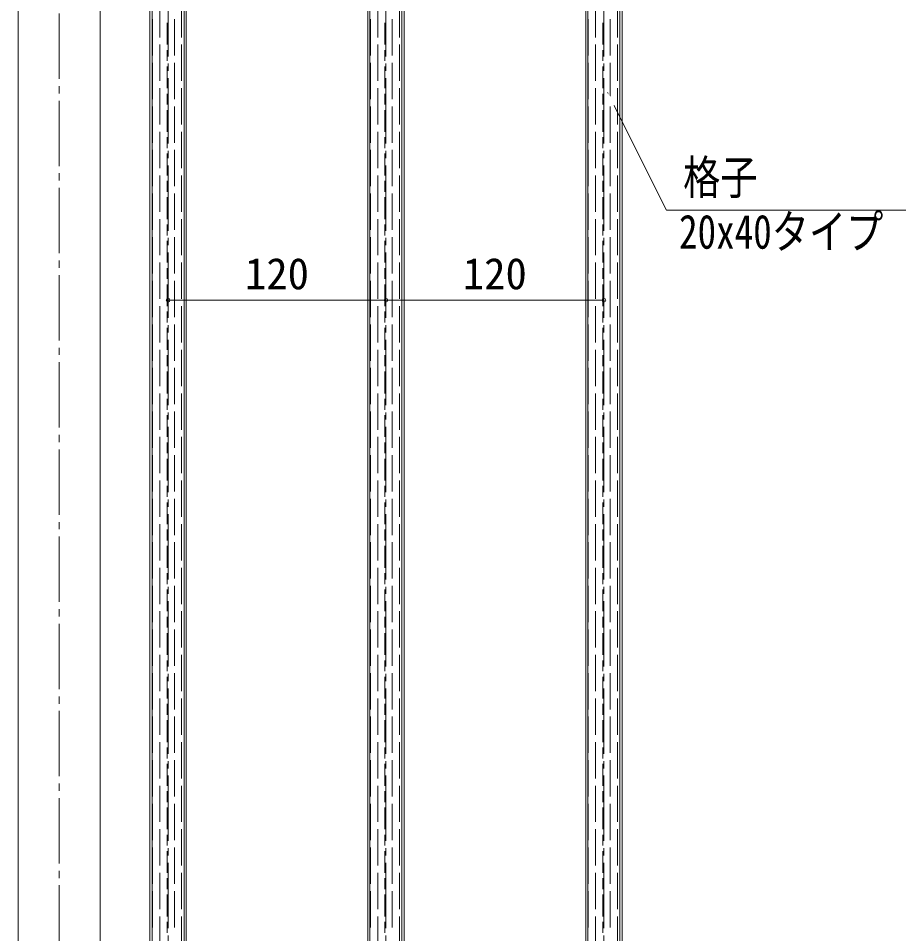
# Model space of a CAD drawing. Units: millimetres at full size. Extents: x -1601 to 1601, y -1131 to 1131.
# Drawn here: x -1118 to -633, y -127 to 377 of the extents above; entities that cross this region are included whole.
import ezdxf
from ezdxf.enums import TextEntityAlignment as Align

# ---------------------------------------------------------------- set-up
doc = ezdxf.new("R2010")
doc.units = ezdxf.units.MM
doc.header["$LTSCALE"] = 4
doc.header["$PDMODE"] = 32
doc.header["$PDSIZE"] = 2
doc.linetypes.add('CHAIN2', pattern=[12, 9, -1, 1, -1])
for name, color, linetype, lineweight in [('0-0_0', 7, 'Continuous', 18), ('0-2_1手摺寸法', 3, 'Continuous', 18), ('0-7_3中心線', 2, 'CHAIN2', 18), ('0-8_41ｱﾙﾐ', 6, 'Continuous', 18)]:
    doc.layers.add(name, color=color, linetype=linetype, lineweight=lineweight)
doc.styles.add('ＭＳ ゴシック', font='')
doc.styles.get('ＭＳ ゴシック').set_extended_font_data('MS Gothic')

msp = doc.modelspace()

# ---------------------------------------------------------------- linework, layer by layer
at = {"layer": '0-0_0'}
for p, q in [((-1117.678, -358.773), (-1117.678, 446.227)), ((-1072.678, 446.227), (-1072.678, -358.773))]:
    msp.add_line(p, q, dxfattribs=at)
msp.add_lwpolyline([(-793.184, 335.709), (-760.679, 270.866), (-620.305, 270.866)], dxfattribs=at)
at = {"layer": '0-2_1手摺寸法'}
for p, q in [((-1039.74, 366.058), (-1039.74, 386.058)), ((-1027.74, 366.058), (-1027.74, 386.058)), ((-919.74, 366.058), (-919.74, 386.058)), ((-907.74, 366.058), (-907.74, 386.058)), ((-799.74, 366.058), (-799.74, 386.058)), ((-787.74, 366.058), (-787.74, 386.058)), ((-1043.74, 356.058), (-1043.74, 376.058)), ((-1035.74, 362.058), (-1035.74, 374.058)), ((-1031.74, 356.058), (-1031.74, 376.058)), ((-923.74, 356.058), (-923.74, 376.058)), ((-915.74, 362.058), (-915.74, 374.058)), ((-911.74, 356.058), (-911.74, 376.058)), ((-803.74, 356.058), (-803.74, 376.058)), ((-795.74, 362.058), (-795.74, 374.058)), ((-791.74, 356.058), (-791.74, 376.058)), ((-1039.74, 342.058), (-1039.74, 362.058)), ((-1035.74, 353.058), (-1035.74, 359.058)), ((-1027.74, 342.058), (-1027.74, 362.058)), ((-919.74, 342.058), (-919.74, 362.058)), ((-915.74, 353.058), (-915.74, 359.058)), ((-907.74, 342.058), (-907.74, 362.058)), ((-799.74, 342.058), (-799.74, 362.058)), ((-795.74, 353.058), (-795.74, 359.058)), ((-787.74, 342.058), (-787.74, 362.058)), ((-1043.74, 332.058), (-1043.74, 352.058)), ((-1035.74, 338.058), (-1035.74, 350.058)), ((-1031.74, 332.058), (-1031.74, 352.058)), ((-923.74, 332.058), (-923.74, 352.058)), ((-915.74, 338.058), (-915.74, 350.058)), ((-911.74, 332.058), (-911.74, 352.058)), ((-803.74, 332.058), (-803.74, 352.058)), ((-795.74, 338.058), (-795.74, 350.058)), ((-791.74, 332.058), (-791.74, 352.058)), ((-1039.74, 318.058), (-1039.74, 338.058)), ((-1027.74, 318.058), (-1027.74, 338.058)), ((-919.74, 318.058), (-919.74, 338.058)), ((-907.74, 318.058), (-907.74, 338.058)), ((-799.74, 318.058), (-799.74, 338.058)), ((-787.74, 318.058), (-787.74, 338.058)), ((-1035.74, 329.058), (-1035.74, 335.058)), ((-915.74, 329.058), (-915.74, 335.058)), ((-795.74, 329.058), (-795.74, 335.058)), ((-1043.74, 308.058), (-1043.74, 328.058)), ((-1031.74, 308.058), (-1031.74, 328.058)), ((-923.74, 308.058), (-923.74, 328.058)), ((-911.74, 308.058), (-911.74, 328.058)), ((-803.74, 308.058), (-803.74, 328.058)), ((-791.74, 308.058), (-791.74, 328.058)), ((-1035.74, 314.058), (-1035.74, 326.058)), ((-915.74, 314.058), (-915.74, 326.058)), ((-795.74, 314.058), (-795.74, 326.058)), ((-1039.74, 294.058), (-1039.74, 314.058)), ((-1027.74, 294.058), (-1027.74, 314.058)), ((-919.74, 294.058), (-919.74, 314.058)), ((-907.74, 294.058), (-907.74, 314.058)), ((-799.74, 294.058), (-799.74, 314.058)), ((-787.74, 294.058), (-787.74, 314.058)), ((-1035.74, 305.058), (-1035.74, 311.058)), ((-915.74, 305.058), (-915.74, 311.058)), ((-795.74, 305.058), (-795.74, 311.058)), ((-1043.74, 284.058), (-1043.74, 304.058)), ((-1031.74, 284.058), (-1031.74, 304.058)), ((-923.74, 284.058), (-923.74, 304.058)), ((-911.74, 284.058), (-911.74, 304.058)), ((-803.74, 284.058), (-803.74, 304.058)), ((-791.74, 284.058), (-791.74, 304.058)), ((-1035.74, 290.058), (-1035.74, 302.058)), ((-915.74, 290.058), (-915.74, 302.058)), ((-795.74, 290.058), (-795.74, 302.058)), ((-1039.74, 270.058), (-1039.74, 290.058)), ((-1027.74, 270.058), (-1027.74, 290.058)), ((-919.74, 270.058), (-919.74, 290.058)), ((-907.74, 270.058), (-907.74, 290.058)), ((-799.74, 270.058), (-799.74, 290.058)), ((-787.74, 270.058), (-787.74, 290.058)), ((-1035.74, 281.058), (-1035.74, 287.058)), ((-915.74, 281.058), (-915.74, 287.058)), ((-795.74, 281.058), (-795.74, 287.058)), ((-1043.74, 260.058), (-1043.74, 280.058)), ((-1035.74, 266.058), (-1035.74, 278.058)), ((-1031.74, 260.058), (-1031.74, 280.058)), ((-923.74, 260.058), (-923.74, 280.058)), ((-915.74, 266.058), (-915.74, 278.058)), ((-911.74, 260.058), (-911.74, 280.058)), ((-803.74, 260.058), (-803.74, 280.058)), ((-795.74, 266.058), (-795.74, 278.058)), ((-791.74, 260.058), (-791.74, 280.058)), ((-1039.74, 246.058), (-1039.74, 266.058)), ((-1035.74, 257.058), (-1035.74, 263.058)), ((-1027.74, 246.058), (-1027.74, 266.058)), ((-919.74, 246.058), (-919.74, 266.058)), ((-915.74, 257.058), (-915.74, 263.058)), ((-907.74, 246.058), (-907.74, 266.058)), ((-799.74, 246.058), (-799.74, 266.058)), ((-795.74, 257.058), (-795.74, 263.058)), ((-787.74, 246.058), (-787.74, 266.058)), ((-1043.74, 236.058), (-1043.74, 256.058)), ((-1035.74, 242.058), (-1035.74, 254.058)), ((-1031.74, 236.058), (-1031.74, 256.058)), ((-923.74, 236.058), (-923.74, 256.058)), ((-915.74, 242.058), (-915.74, 254.058)), ((-911.74, 236.058), (-911.74, 256.058)), ((-803.74, 236.058), (-803.74, 256.058)), ((-795.74, 242.058), (-795.74, 254.058)), ((-791.74, 236.058), (-791.74, 256.058)), ((-1039.74, 222.058), (-1039.74, 242.058)), ((-1035.178, 246.117), (-1035.178, 221.356)), ((-1027.74, 222.058), (-1027.74, 242.058)), ((-919.74, 222.058), (-919.74, 242.058)), ((-915.178, 246.117), (-915.178, 221.356)), ((-915.178, 246.117), (-915.178, 221.356)), ((-907.74, 222.058), (-907.74, 242.058)), ((-799.74, 222.058), (-799.74, 242.058)), ((-795.178, 246.117), (-795.178, 221.356)), ((-787.74, 222.058), (-787.74, 242.058)), ((-1035.74, 233.058), (-1035.74, 239.058)), ((-915.74, 233.058), (-915.74, 239.058)), ((-795.74, 233.058), (-795.74, 239.058)), ((-1043.74, 212.058), (-1043.74, 232.058)), ((-1031.74, 212.058), (-1031.74, 232.058)), ((-923.74, 212.058), (-923.74, 232.058)), ((-911.74, 212.058), (-911.74, 232.058)), ((-803.74, 212.058), (-803.74, 232.058)), ((-791.74, 212.058), (-791.74, 232.058)), ((-1035.74, 218.058), (-1035.74, 230.058)), ((-915.74, 218.058), (-915.74, 230.058)), ((-795.74, 218.058), (-795.74, 230.058)), ((-1039.74, 198.058), (-1039.74, 218.058)), ((-1035.178, 221.356), (-915.178, 221.356)), ((-919.778, 221.356), (-1030.578, 221.356)), ((-1027.74, 198.058), (-1027.74, 218.058)), ((-919.74, 198.058), (-919.74, 218.058)), ((-915.178, 221.356), (-795.178, 221.356)), ((-799.778, 221.356), (-910.578, 221.356)), ((-907.74, 198.058), (-907.74, 218.058)), ((-799.74, 198.058), (-799.74, 218.058)), ((-787.74, 198.058), (-787.74, 218.058)), ((-1035.74, 209.058), (-1035.74, 215.058)), ((-915.74, 209.058), (-915.74, 215.058)), ((-795.74, 209.058), (-795.74, 215.058)), ((-1043.74, 188.058), (-1043.74, 208.058)), ((-1031.74, 188.058), (-1031.74, 208.058)), ((-923.74, 188.058), (-923.74, 208.058)), ((-911.74, 188.058), (-911.74, 208.058)), ((-803.74, 188.058), (-803.74, 208.058)), ((-791.74, 188.058), (-791.74, 208.058)), ((-1035.74, 194.058), (-1035.74, 206.058)), ((-915.74, 194.058), (-915.74, 206.058)), ((-795.74, 194.058), (-795.74, 206.058)), ((-1039.74, 174.058), (-1039.74, 194.058)), ((-1027.74, 174.058), (-1027.74, 194.058)), ((-919.74, 174.058), (-919.74, 194.058)), ((-907.74, 174.058), (-907.74, 194.058)), ((-799.74, 174.058), (-799.74, 194.058)), ((-787.74, 174.058), (-787.74, 194.058)), ((-1035.74, 185.058), (-1035.74, 191.058)), ((-915.74, 185.058), (-915.74, 191.058)), ((-795.74, 185.058), (-795.74, 191.058)), ((-1043.74, 164.058), (-1043.74, 184.058)), ((-1035.74, 170.058), (-1035.74, 182.058)), ((-1031.74, 164.058), (-1031.74, 184.058)), ((-923.74, 164.058), (-923.74, 184.058)), ((-915.74, 170.058), (-915.74, 182.058)), ((-911.74, 164.058), (-911.74, 184.058)), ((-803.74, 164.058), (-803.74, 184.058)), ((-795.74, 170.058), (-795.74, 182.058)), ((-791.74, 164.058), (-791.74, 184.058)), ((-1039.74, 150.058), (-1039.74, 170.058)), ((-1035.74, 161.058), (-1035.74, 167.058)), ((-1027.74, 150.058), (-1027.74, 170.058)), ((-919.74, 150.058), (-919.74, 170.058)), ((-915.74, 161.058), (-915.74, 167.058)), ((-907.74, 150.058), (-907.74, 170.058)), ((-799.74, 150.058), (-799.74, 170.058)), ((-795.74, 161.058), (-795.74, 167.058)), ((-787.74, 150.058), (-787.74, 170.058)), ((-1043.74, 140.058), (-1043.74, 160.058)), ((-1035.74, 146.058), (-1035.74, 158.058)), ((-1031.74, 140.058), (-1031.74, 160.058)), ((-923.74, 140.058), (-923.74, 160.058)), ((-915.74, 146.058), (-915.74, 158.058)), ((-911.74, 140.058), (-911.74, 160.058)), ((-803.74, 140.058), (-803.74, 160.058)), ((-795.74, 146.058), (-795.74, 158.058)), ((-791.74, 140.058), (-791.74, 160.058)), ((-1039.74, 126.058), (-1039.74, 146.058)), ((-1035.74, 137.058), (-1035.74, 143.058)), ((-1027.74, 126.058), (-1027.74, 146.058)), ((-919.74, 126.058), (-919.74, 146.058)), ((-915.74, 137.058), (-915.74, 143.058)), ((-907.74, 126.058), (-907.74, 146.058)), ((-799.74, 126.058), (-799.74, 146.058)), ((-795.74, 137.058), (-795.74, 143.058)), ((-787.74, 126.058), (-787.74, 146.058)), ((-1043.74, 116.058), (-1043.74, 136.058)), ((-1035.74, 122.058), (-1035.74, 134.058)), ((-1031.74, 116.058), (-1031.74, 136.058)), ((-923.74, 116.058), (-923.74, 136.058)), ((-915.74, 122.058), (-915.74, 134.058)), ((-911.74, 116.058), (-911.74, 136.058)), ((-803.74, 116.058), (-803.74, 136.058)), ((-795.74, 122.058), (-795.74, 134.058)), ((-791.74, 116.058), (-791.74, 136.058)), ((-1039.74, 102.058), (-1039.74, 122.058)), ((-1027.74, 102.058), (-1027.74, 122.058)), ((-919.74, 102.058), (-919.74, 122.058)), ((-907.74, 102.058), (-907.74, 122.058)), ((-799.74, 102.058), (-799.74, 122.058)), ((-787.74, 102.058), (-787.74, 122.058)), ((-1035.74, 113.058), (-1035.74, 119.058)), ((-915.74, 113.058), (-915.74, 119.058)), ((-795.74, 113.058), (-795.74, 119.058)), ((-1043.74, 92.058), (-1043.74, 112.058)), ((-1031.74, 92.058), (-1031.74, 112.058)), ((-923.74, 92.058), (-923.74, 112.058)), ((-911.74, 92.058), (-911.74, 112.058)), ((-803.74, 92.058), (-803.74, 112.058)), ((-791.74, 92.058), (-791.74, 112.058)), ((-1035.74, 98.058), (-1035.74, 110.058)), ((-915.74, 98.058), (-915.74, 110.058)), ((-795.74, 98.058), (-795.74, 110.058)), ((-1039.74, 78.058), (-1039.74, 98.058)), ((-1027.74, 78.058), (-1027.74, 98.058)), ((-919.74, 78.058), (-919.74, 98.058)), ((-907.74, 78.058), (-907.74, 98.058)), ((-799.74, 78.058), (-799.74, 98.058)), ((-787.74, 78.058), (-787.74, 98.058)), ((-1035.74, 89.058), (-1035.74, 95.058)), ((-915.74, 89.058), (-915.74, 95.058)), ((-795.74, 89.058), (-795.74, 95.058)), ((-1043.74, 68.058), (-1043.74, 88.058)), ((-1035.74, 74.058), (-1035.74, 86.058)), ((-1031.74, 68.058), (-1031.74, 88.058)), ((-923.74, 68.058), (-923.74, 88.058)), ((-915.74, 74.058), (-915.74, 86.058)), ((-911.74, 68.058), (-911.74, 88.058)), ((-803.74, 68.058), (-803.74, 88.058)), ((-795.74, 74.058), (-795.74, 86.058)), ((-791.74, 68.058), (-791.74, 88.058)), ((-1039.74, 54.058), (-1039.74, 74.058)), ((-1035.74, 65.058), (-1035.74, 71.058)), ((-1027.74, 54.058), (-1027.74, 74.058)), ((-919.74, 54.058), (-919.74, 74.058)), ((-915.74, 65.058), (-915.74, 71.058)), ((-907.74, 54.058), (-907.74, 74.058)), ((-799.74, 54.058), (-799.74, 74.058)), ((-795.74, 65.058), (-795.74, 71.058)), ((-787.74, 54.058), (-787.74, 74.058)), ((-1043.74, 44.058), (-1043.74, 64.058)), ((-1035.74, 50.058), (-1035.74, 62.058)), ((-1031.74, 44.058), (-1031.74, 64.058)), ((-923.74, 44.058), (-923.74, 64.058)), ((-915.74, 50.058), (-915.74, 62.058)), ((-911.74, 44.058), (-911.74, 64.058)), ((-803.74, 44.058), (-803.74, 64.058)), ((-795.74, 50.058), (-795.74, 62.058)), ((-791.74, 44.058), (-791.74, 64.058)), ((-1039.74, 30.058), (-1039.74, 50.058)), ((-1035.74, 41.058), (-1035.74, 47.058)), ((-1027.74, 30.058), (-1027.74, 50.058)), ((-919.74, 30.058), (-919.74, 50.058)), ((-915.74, 41.058), (-915.74, 47.058)), ((-907.74, 30.058), (-907.74, 50.058)), ((-799.74, 30.058), (-799.74, 50.058)), ((-795.74, 41.058), (-795.74, 47.058)), ((-787.74, 30.058), (-787.74, 50.058)), ((-1043.74, 20.058), (-1043.74, 40.058)), ((-1035.74, 26.058), (-1035.74, 38.058)), ((-1031.74, 20.058), (-1031.74, 40.058)), ((-923.74, 20.058), (-923.74, 40.058)), ((-915.74, 26.058), (-915.74, 38.058)), ((-911.74, 20.058), (-911.74, 40.058)), ((-803.74, 20.058), (-803.74, 40.058)), ((-795.74, 26.058), (-795.74, 38.058)), ((-791.74, 20.058), (-791.74, 40.058)), ((-1039.74, 6.058), (-1039.74, 26.058)), ((-1027.74, 6.058), (-1027.74, 26.058)), ((-919.74, 6.058), (-919.74, 26.058)), ((-907.74, 6.058), (-907.74, 26.058)), ((-799.74, 6.058), (-799.74, 26.058)), ((-787.74, 6.058), (-787.74, 26.058)), ((-1035.74, 17.058), (-1035.74, 23.058)), ((-915.74, 17.058), (-915.74, 23.058)), ((-795.74, 17.058), (-795.74, 23.058)), ((-1043.74, -3.942), (-1043.74, 16.058)), ((-1031.74, -3.942), (-1031.74, 16.058)), ((-923.74, -3.942), (-923.74, 16.058)), ((-911.74, -3.942), (-911.74, 16.058)), ((-803.74, -3.942), (-803.74, 16.058)), ((-791.74, -3.942), (-791.74, 16.058)), ((-1035.74, 2.058), (-1035.74, 14.058)), ((-915.74, 2.058), (-915.74, 14.058)), ((-795.74, 2.058), (-795.74, 14.058)), ((-1039.74, -17.942), (-1039.74, 2.058)), ((-1027.74, -17.942), (-1027.74, 2.058)), ((-919.74, -17.942), (-919.74, 2.058)), ((-907.74, -17.942), (-907.74, 2.058)), ((-799.74, -17.942), (-799.74, 2.058)), ((-787.74, -17.942), (-787.74, 2.058)), ((-1035.74, -6.942), (-1035.74, -0.942)), ((-915.74, -6.942), (-915.74, -0.942)), ((-795.74, -6.942), (-795.74, -0.942)), ((-1043.74, -27.942), (-1043.74, -7.942)), ((-1035.74, -21.942), (-1035.74, -9.942)), ((-1031.74, -27.942), (-1031.74, -7.942)), ((-923.74, -27.942), (-923.74, -7.942)), ((-915.74, -21.942), (-915.74, -9.942)), ((-911.74, -27.942), (-911.74, -7.942)), ((-803.74, -27.942), (-803.74, -7.942)), ((-795.74, -21.942), (-795.74, -9.942)), ((-791.74, -27.942), (-791.74, -7.942)), ((-1039.74, -41.942), (-1039.74, -21.942)), ((-1035.74, -30.942), (-1035.74, -24.942)), ((-1027.74, -41.942), (-1027.74, -21.942)), ((-919.74, -41.942), (-919.74, -21.942)), ((-915.74, -30.942), (-915.74, -24.942)), ((-907.74, -41.942), (-907.74, -21.942)), ((-799.74, -41.942), (-799.74, -21.942)), ((-795.74, -30.942), (-795.74, -24.942)), ((-787.74, -41.942), (-787.74, -21.942)), ((-1043.74, -51.942), (-1043.74, -31.942)), ((-1035.74, -45.942), (-1035.74, -33.942)), ((-1031.74, -51.942), (-1031.74, -31.942)), ((-923.74, -51.942), (-923.74, -31.942)), ((-915.74, -45.942), (-915.74, -33.942)), ((-911.74, -51.942), (-911.74, -31.942)), ((-803.74, -51.942), (-803.74, -31.942)), ((-795.74, -45.942), (-795.74, -33.942)), ((-791.74, -51.942), (-791.74, -31.942)), ((-1039.74, -65.942), (-1039.74, -45.942)), ((-1035.74, -54.942), (-1035.74, -48.942)), ((-1027.74, -65.942), (-1027.74, -45.942)), ((-919.74, -65.942), (-919.74, -45.942)), ((-915.74, -54.942), (-915.74, -48.942)), ((-907.74, -65.942), (-907.74, -45.942)), ((-799.74, -65.942), (-799.74, -45.942)), ((-795.74, -54.942), (-795.74, -48.942)), ((-787.74, -65.942), (-787.74, -45.942)), ((-1043.74, -75.942), (-1043.74, -55.942)), ((-1035.74, -69.942), (-1035.74, -57.942)), ((-1031.74, -75.942), (-1031.74, -55.942)), ((-923.74, -75.942), (-923.74, -55.942)), ((-915.74, -69.942), (-915.74, -57.942)), ((-911.74, -75.942), (-911.74, -55.942)), ((-803.74, -75.942), (-803.74, -55.942)), ((-795.74, -69.942), (-795.74, -57.942)), ((-791.74, -75.942), (-791.74, -55.942)), ((-1039.74, -89.942), (-1039.74, -69.942)), ((-1027.74, -89.942), (-1027.74, -69.942)), ((-919.74, -89.942), (-919.74, -69.942)), ((-907.74, -89.942), (-907.74, -69.942)), ((-799.74, -89.942), (-799.74, -69.942)), ((-787.74, -89.942), (-787.74, -69.942)), ((-1035.74, -78.942), (-1035.74, -72.942)), ((-915.74, -78.942), (-915.74, -72.942)), ((-795.74, -78.942), (-795.74, -72.942)), ((-1043.74, -99.942), (-1043.74, -79.942)), ((-1031.74, -99.942), (-1031.74, -79.942)), ((-923.74, -99.942), (-923.74, -79.942)), ((-911.74, -99.942), (-911.74, -79.942)), ((-803.74, -99.942), (-803.74, -79.942)), ((-791.74, -99.942), (-791.74, -79.942)), ((-1035.74, -93.942), (-1035.74, -81.942)), ((-915.74, -93.942), (-915.74, -81.942)), ((-795.74, -93.942), (-795.74, -81.942)), ((-1039.74, -113.942), (-1039.74, -93.942)), ((-1027.74, -113.942), (-1027.74, -93.942)), ((-919.74, -113.942), (-919.74, -93.942)), ((-907.74, -113.942), (-907.74, -93.942)), ((-799.74, -113.942), (-799.74, -93.942)), ((-787.74, -113.942), (-787.74, -93.942)), ((-1035.74, -102.942), (-1035.74, -96.942)), ((-915.74, -102.942), (-915.74, -96.942)), ((-795.74, -102.942), (-795.74, -96.942)), ((-1043.74, -123.942), (-1043.74, -103.942)), ((-1031.74, -123.942), (-1031.74, -103.942)), ((-923.74, -123.942), (-923.74, -103.942)), ((-911.74, -123.942), (-911.74, -103.942)), ((-803.74, -123.942), (-803.74, -103.942)), ((-791.74, -123.942), (-791.74, -103.942)), ((-1035.74, -117.942), (-1035.74, -105.942)), ((-915.74, -117.942), (-915.74, -105.942)), ((-795.74, -117.942), (-795.74, -105.942)), ((-1039.74, -137.942), (-1039.74, -117.942)), ((-1035.74, -126.942), (-1035.74, -120.942)), ((-1027.74, -137.942), (-1027.74, -117.942)), ((-919.74, -137.942), (-919.74, -117.942)), ((-915.74, -126.942), (-915.74, -120.942)), ((-907.74, -137.942), (-907.74, -117.942)), ((-799.74, -137.942), (-799.74, -117.942)), ((-795.74, -126.942), (-795.74, -120.942)), ((-787.74, -137.942), (-787.74, -117.942))]:
    msp.add_line(p, q, dxfattribs=at)
for p in [(-1035.178, 221.356), (-915.178, 221.356), (-795.178, 221.356)]:
    msp.add_point(p, dxfattribs=at)
at = {"layer": '0-7_3中心線'}
for p, q in [((-1095.178, 667.206), (-1095.178, -603.773)), ((-1035.178, 631.6), (-1035.178, -486.355)), ((-915.178, 631.6), (-915.178, -486.355)), ((-795.178, 631.6), (-795.178, -486.355))]:
    msp.add_line(p, q, dxfattribs=at)
at = {"layer": '0-8_41ｱﾙﾐ'}
for p, q in [((-1045.178, -478.773), (-1045.178, 621.227)), ((-1025.178, -478.773), (-1025.178, 621.227)), ((-925.178, -478.773), (-925.178, 621.227)), ((-905.178, -478.773), (-905.178, 621.227)), ((-805.178, -478.773), (-805.178, 621.227)), ((-785.178, -478.773), (-785.178, 621.227)), ((-1043.978, -476.773), (-1043.978, 619.227)), ((-1026.378, -476.773), (-1026.378, 619.227)), ((-923.978, -476.773), (-923.978, 619.227)), ((-906.378, -476.773), (-906.378, 619.227)), ((-803.978, -476.773), (-803.978, 619.227)), ((-786.378, -476.773), (-786.378, 619.227))]:
    msp.add_line(p, q, dxfattribs=at)

# ---------------------------------------------------------------- texts
at = {"layer": '0-0_0', "style": 'ＭＳ ゴシック', "width": 0.8}
for s, p in [('格子', (-751.508, 274.008)), ('20x40タイプ', (-753.778, 244.076))]:
    msp.add_text(s, height=18.77, dxfattribs=at).set_placement(p, align=Align.BOTTOM_LEFT)
at = {"layer": '0-2_1手摺寸法', "style": 'ＭＳ ゴシック'}
for p in [(-992.842, 222.175), (-872.842, 222.175)]:
    msp.add_text('120', height=17.27, dxfattribs=at).set_placement(p, align=Align.BOTTOM_LEFT)

# ---------------------------------------------------------------- next in the draw order: wipeouts: each hides what was drawn before it
msp.add_wipeout([(-788.412, 329.289), (-790.895, 328.044), (-793.184, 335.709), (-793.184, 335.709)])

doc.saveas('drawing.dxf')
